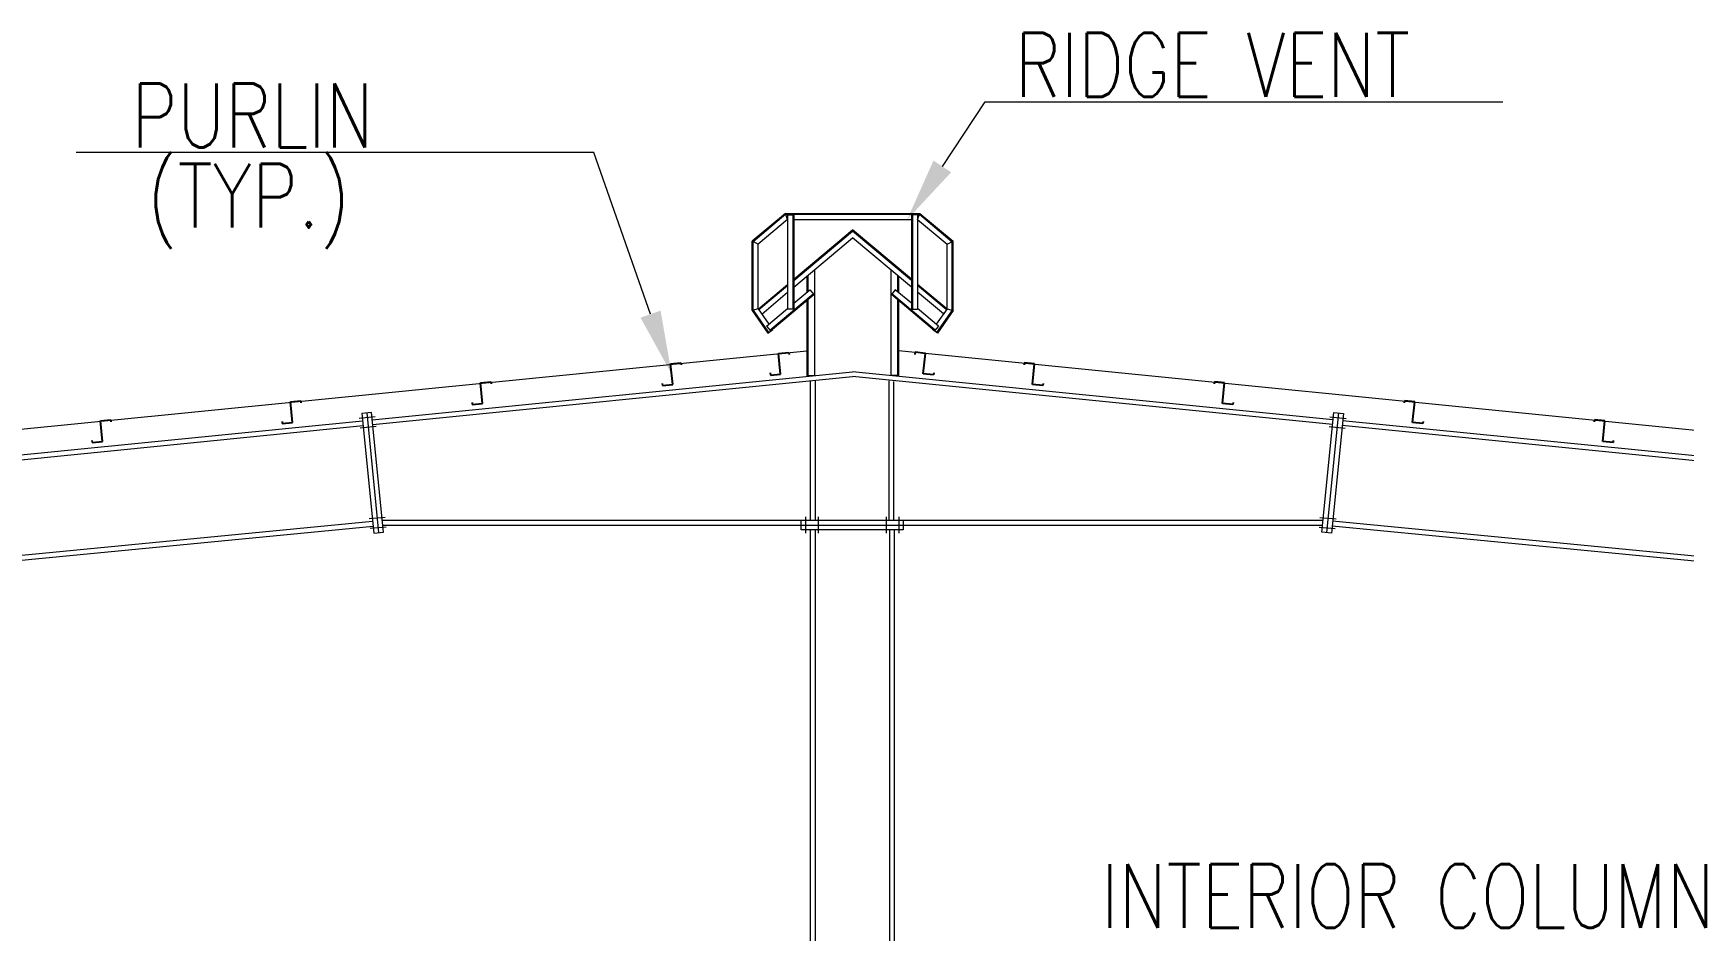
# Model space of a CAD drawing. Header units: millimetres. Extents: x 656141 to 1304589, y -54663 to 110742.
# Drawn here: x 973738 to 986694, y 86317 to 93367 of the extents above; entities that cross this region are included whole.
import ezdxf

# ---------------------------------------------------------------- set-up
doc = ezdxf.new("R2010")
doc.units = ezdxf.units.MM
doc.header["$LTSCALE"] = 0.35
doc.header["$MEASUREMENT"] = 0
doc.linetypes.add('CONTIN', pattern=[0, 0, 0])
doc.layers.get('0').update_dxf_attribs({"linetype": 'CONTIN'})
doc.styles.add('ROMANT', font='simplex.shx')

msp = doc.modelspace()

# ---------------------------------------------------------------- linework, layer by layer
at = {"color": 6, "linetype": 'ByBlock', "lineweight": 0}
for p, q in [((980878.5, 92319.9), (981214.2, 92826.4)), ((981214.2, 92826.4), (985279.2, 92826.4)), ((978141.2, 92428.7), (974076.2, 92428.7)), ((978587.3, 91160.1), (978141.2, 92428.7))]:
    msp.add_line(p, q, dxfattribs=at)
at = {"lineweight": 0}
for p, q in [((979646.1, 91951.1), (979384.6, 91731.7)), ((979648.7, 91943.9), (979391.8, 91728.3)), ((979663.6, 91903.1), (979432.6, 91709.3)), ((979646.1, 91951.1), (980701.5, 91951.1)), ((979663.6, 91903.1), (979646.1, 91951.1)), ((979648.7, 91943.9), (980698.9, 91943.9)), ((979663.6, 91939.1), (979663.6, 91199.9)), ((979663.6, 91939.1), (979711.6, 91939.1)), ((979704.4, 91939.1), (979704.4, 91199.9)), ((979711.6, 91939.1), (979711.6, 91199.9)), ((979711.6, 91903.1), (980636, 91903.1)), ((980636, 91939.1), (980636, 91199.9)), ((980684, 91939.1), (980636, 91939.1)), ((980643.2, 91939.1), (980643.2, 91199.9)), ((980684, 91903.1), (980701.5, 91951.1)), ((980684, 91939.1), (980684, 91199.9)), ((980684, 91903.1), (980915, 91709.3)), ((980698.9, 91943.9), (980955.8, 91728.3)), ((980701.5, 91951.1), (980963, 91731.7)), ((979384.6, 91187.7), (979384.6, 91731.7)), ((979432.6, 91709.3), (979384.6, 91731.7)), ((979711.6, 91434.2), (980173.8, 91822)), ((979711.6, 91424.8), (980173.8, 91812.6)), ((979711.6, 91371.5), (980173.8, 91759.4)), ((980636, 91434.2), (980173.8, 91822)), ((980636, 91424.8), (980173.8, 91812.6)), ((980636, 91371.5), (980173.8, 91759.4)), ((980915, 91709.3), (980963, 91731.7)), ((980963, 91187.7), (980963, 91731.7)), ((979391.8, 91189.9), (979391.8, 91728.3)), ((979432.6, 91202.8), (979432.6, 91709.3)), ((980915, 91202.8), (980915, 91709.3)), ((980955.8, 91189.9), (980955.8, 91728.3)), ((979873.8, 91507.6), (979873.8, 90876.9)), ((980473.8, 91507.6), (980473.8, 90876.9)), ((979432.6, 91200.1), (979663.6, 91393.9)), ((979437.9, 91195.2), (979663.6, 91384.5)), ((979711.6, 91245), (979838.6, 91351.6)), ((979813.8, 91457.3), (979813.8, 91330.8)), ((979821, 91463.3), (979821, 91336.8)), ((979838.6, 91351.6), (979869.5, 91314.9)), ((980509, 91351.6), (980478.1, 91314.9)), ((980636, 91245), (980509, 91351.6)), ((980526.6, 91463.3), (980526.6, 91336.8)), ((980533.8, 91457.3), (980533.8, 91330.8)), ((980913.8, 91201.1), (980684, 91393.9)), ((980909.7, 91195.2), (980684, 91384.5)), ((979460.3, 91160.6), (979663.6, 91331.3)), ((979525.1, 91035.3), (979864.9, 91320.4)), ((979529.7, 91029.7), (979869.5, 91314.9)), ((979813.8, 91268.1), (979813.8, 90876.9)), ((979821, 91274.2), (979821, 90678.9)), ((980817.9, 91029.7), (980478.1, 91314.9)), ((980822.5, 91035.3), (980482.7, 91320.4)), ((980526.6, 91274.2), (980526.6, 90678.9)), ((980533.8, 91268.1), (980533.8, 90876.9)), ((980886.2, 91161.6), (980684, 91331.3)), ((979432.6, 91202.8), (979384.6, 91187.7)), ((979384.6, 91187.7), (979508.2, 91011.1)), ((979391.8, 91189.9), (979514.1, 91015.2)), ((979432.6, 91202.8), (979517.2, 91081.9)), ((979498.8, 91066.5), (979663.6, 91204.7)), ((979711.6, 91199.9), (979663.6, 91199.9)), ((980636, 91199.9), (980684, 91199.9)), ((980848.8, 91066.5), (980684, 91204.7)), ((980915, 91202.8), (980830.4, 91081.9)), ((980955.8, 91189.9), (980833.5, 91015.2)), ((980963, 91187.7), (980839.4, 91011.1)), ((980915, 91202.8), (980963, 91187.7)), ((979498.8, 91066.5), (979529.7, 91029.7)), ((979508.2, 91011.1), (979547.5, 91038.6)), ((979544.8, 91042.5), (979547.5, 91038.6)), ((980802.7, 91042.5), (980800.1, 91038.6)), ((980839.4, 91011.1), (980800.1, 91038.6)), ((980848.8, 91066.5), (980817.9, 91029.7)), ((979813.8, 90876.9), (979813.8, 90678.9)), ((979873.8, 90876.9), (979873.8, 90678.9)), ((980473.8, 90876.9), (980473.8, 90678.9)), ((980533.8, 90876.9), (980533.8, 90678.9)), ((976402, 90330.9), (980173.8, 90708.1)), ((983945.5, 90330.9), (980173.8, 90708.1)), ((976405.8, 90293), (980173.8, 90669.8)), ((979813.8, 90678.9), (979873.8, 90678.9)), ((979844.3, 89541.6), (979844.3, 90631.9)), ((979882.4, 89541.6), (979882.4, 90635.7)), ((983941.8, 90293), (980173.8, 90669.8)), ((980459.7, 89541.6), (980459.7, 90635.7)), ((980533.8, 90678.9), (980473.8, 90678.9)), ((980497.8, 89541.6), (980497.8, 90631.9)), ((968628.2, 89553.5), (976326.2, 90323.3)), ((976425.4, 90352.8), (976299.1, 90340.1)), ((976396.4, 90388.2), (976320.5, 90380.6)), ((976320.5, 90380.6), (976414, 89440.5)), ((976358.4, 90384.4), (976452, 89444.3)), ((976489.9, 89448.1), (976396.4, 90388.2)), ((983857.7, 89448.1), (983951.2, 90388.2)), ((983989.2, 90384.4), (983895.6, 89444.3)), ((983922.2, 90352.8), (984048.5, 90340.1)), ((984027.1, 90380.6), (983933.6, 89440.5)), ((983951.2, 90388.2), (984027.1, 90380.6)), ((999999.8, 88725.5), (984021.4, 90323.3)), ((968632.1, 89515.6), (976330, 90285.4)), ((976433, 90276.9), (976306.6, 90264.3)), ((983914.6, 90276.9), (984041, 90264.3)), ((999996, 88687.6), (984017.6, 90285.4)), ((968705.6, 88789.7), (976404.7, 89534.3)), ((976503.8, 89564.3), (976377.4, 89551.7)), ((983843.8, 89564.3), (983970.2, 89551.7)), ((999925.1, 87988.7), (983942.9, 89534.3)), ((968709.4, 88751.9), (976408.5, 89496.4)), ((976511.3, 89488.5), (976385, 89475.9)), ((976414, 89440.5), (976489.9, 89448.1)), ((979844.2, 79387.3), (979844.3, 89466.2)), ((979882.3, 79387.3), (979882.4, 89466.2)), ((980465.2, 79387.3), (980465.3, 89466.2)), ((980503.3, 79387.3), (980503.4, 89466.2)), ((983836.2, 89488.5), (983962.6, 89475.9)), ((983933.6, 89440.5), (983857.7, 89448.1)), ((999921.3, 87950.8), (983939.1, 89496.4))]:
    msp.add_line(p, q, dxfattribs=at)
at = {"color": 5, "lineweight": 0}
for p, q in [((954723.8, 88364.1), (979813.8, 90873.1)), ((1005623.8, 88364.1), (980533.8, 90873.1))]:
    msp.add_line(p, q, dxfattribs=at)
at = {"extrusion": (0, 0, -1)}
for p, q in [((979592.7, 90851), (979673.6, 90859.1)), ((979608.8, 90689.9), (979592.7, 90851)), ((979673.6, 90859.1), (979675.2, 90843)), ((980664, 90860.1), (980662.4, 90844)), ((980744.9, 90852), (980664, 90860.1)), ((980728.8, 90690.9), (980744.9, 90852)), ((978745.1, 90768.9), (978825.9, 90777)), ((978761.2, 90607.8), (978745.1, 90768.9)), ((978825.9, 90777), (978827.5, 90760.9)), ((979526.3, 90697.9), (979527.9, 90681.8)), ((980811.3, 90698.9), (980809.7, 90682.8)), ((981521.7, 90777), (981520.1, 90760.9)), ((981602.5, 90768.9), (981521.7, 90777)), ((981586.4, 90607.8), (981602.5, 90768.9)), ((977252.5, 90619.7), (977333.4, 90627.8)), ((977268.6, 90458.6), (977252.5, 90619.7)), ((977333.4, 90627.8), (977335, 90611.7)), ((978678.7, 90615.9), (978680.3, 90599.8)), ((978680.3, 90599.8), (978761.2, 90607.8)), ((979527.9, 90681.8), (979608.8, 90689.9)), ((980809.7, 90682.8), (980728.8, 90690.9)), ((981667.3, 90599.8), (981586.4, 90607.8)), ((981668.9, 90615.9), (981667.3, 90599.8)), ((983014.2, 90627.8), (983012.6, 90611.7)), ((983095.1, 90619.7), (983014.2, 90627.8)), ((983079, 90458.6), (983095.1, 90619.7)), ((975759.9, 90470.4), (975840.8, 90478.5)), ((975776, 90309.3), (975759.9, 90470.4)), ((975840.8, 90478.5), (975842.4, 90462.4)), ((977186.1, 90466.6), (977187.7, 90450.5)), ((977187.7, 90450.5), (977268.6, 90458.6)), ((983159.9, 90450.5), (983079, 90458.6)), ((983161.5, 90466.6), (983159.9, 90450.5)), ((984506.8, 90478.5), (984505.2, 90462.4)), ((984587.7, 90470.4), (984506.8, 90478.5)), ((984571.5, 90309.3), (984587.7, 90470.4)), ((974267.4, 90321.2), (974348.3, 90329.3)), ((974283.5, 90160.1), (974267.4, 90321.2)), ((974348.3, 90329.3), (974349.9, 90313.2)), ((975693.6, 90317.4), (975695.2, 90301.2)), ((975695.2, 90301.2), (975776, 90309.3)), ((984652.4, 90301.2), (984571.5, 90309.3)), ((984654, 90317.4), (984652.4, 90301.2)), ((985999.3, 90329.3), (985997.7, 90313.2)), ((986080.2, 90321.2), (985999.3, 90329.3)), ((986064.1, 90160.1), (986080.2, 90321.2)), ((974201, 90168.1), (974202.6, 90152)), ((974202.6, 90152), (974283.5, 90160.1)), ((986145, 90152), (986064.1, 90160.1)), ((986146.6, 90168.1), (986145, 90152))]:
    msp.add_line(p, q, dxfattribs=at)
at = {"linetype": 'Continuous', "lineweight": 0}
for p, q in [((976484.3, 89542), (983867.1, 89542)), ((979770.3, 89541.6), (980571.7, 89541.6)), ((979770.3, 89466.2), (979770.3, 89541.6)), ((979807.8, 89440.4), (979807.8, 89567.4)), ((979906.8, 89440.4), (979906.8, 89567.4)), ((980440.8, 89440.4), (980440.8, 89567.4)), ((980539.8, 89440.4), (980539.8, 89567.4)), ((980571.7, 89541.6), (980571.7, 89466.2)), ((976484.3, 89503.9), (983863.3, 89503.9)), ((980571.7, 89466.2), (979770.3, 89466.2))]:
    msp.add_line(p, q, dxfattribs=at)
at = {"color": 6, "linetype": 'ByBlock', "lineweight": 0}
for points in [[(980947.9, 92273.8), (980602.3, 91903.1), (980809, 92365.9)], [(978665.9, 91187.7), (978753.1, 90688.4), (978508.6, 91132.4)]]:
    msp.add_solid(points, dxfattribs=at)

# ---------------------------------------------------------------- texts
at = {"color": 7, "linetype": 'ByBlock', "lineweight": 0, "style": 'ROMANT', "width": 0.8}
for s, p in [('RIDGE VENT', (981448.4, 92867.4)), ('PURLIN', (974510.6, 92469.6)), ('(TYP.)', (974634.4, 91839)), ('INTERIOR COLUMN', (982125.7, 86341.5))]:
    msp.add_text(s, height=500, dxfattribs=at).set_placement(p)

doc.saveas('drawing.dxf')
